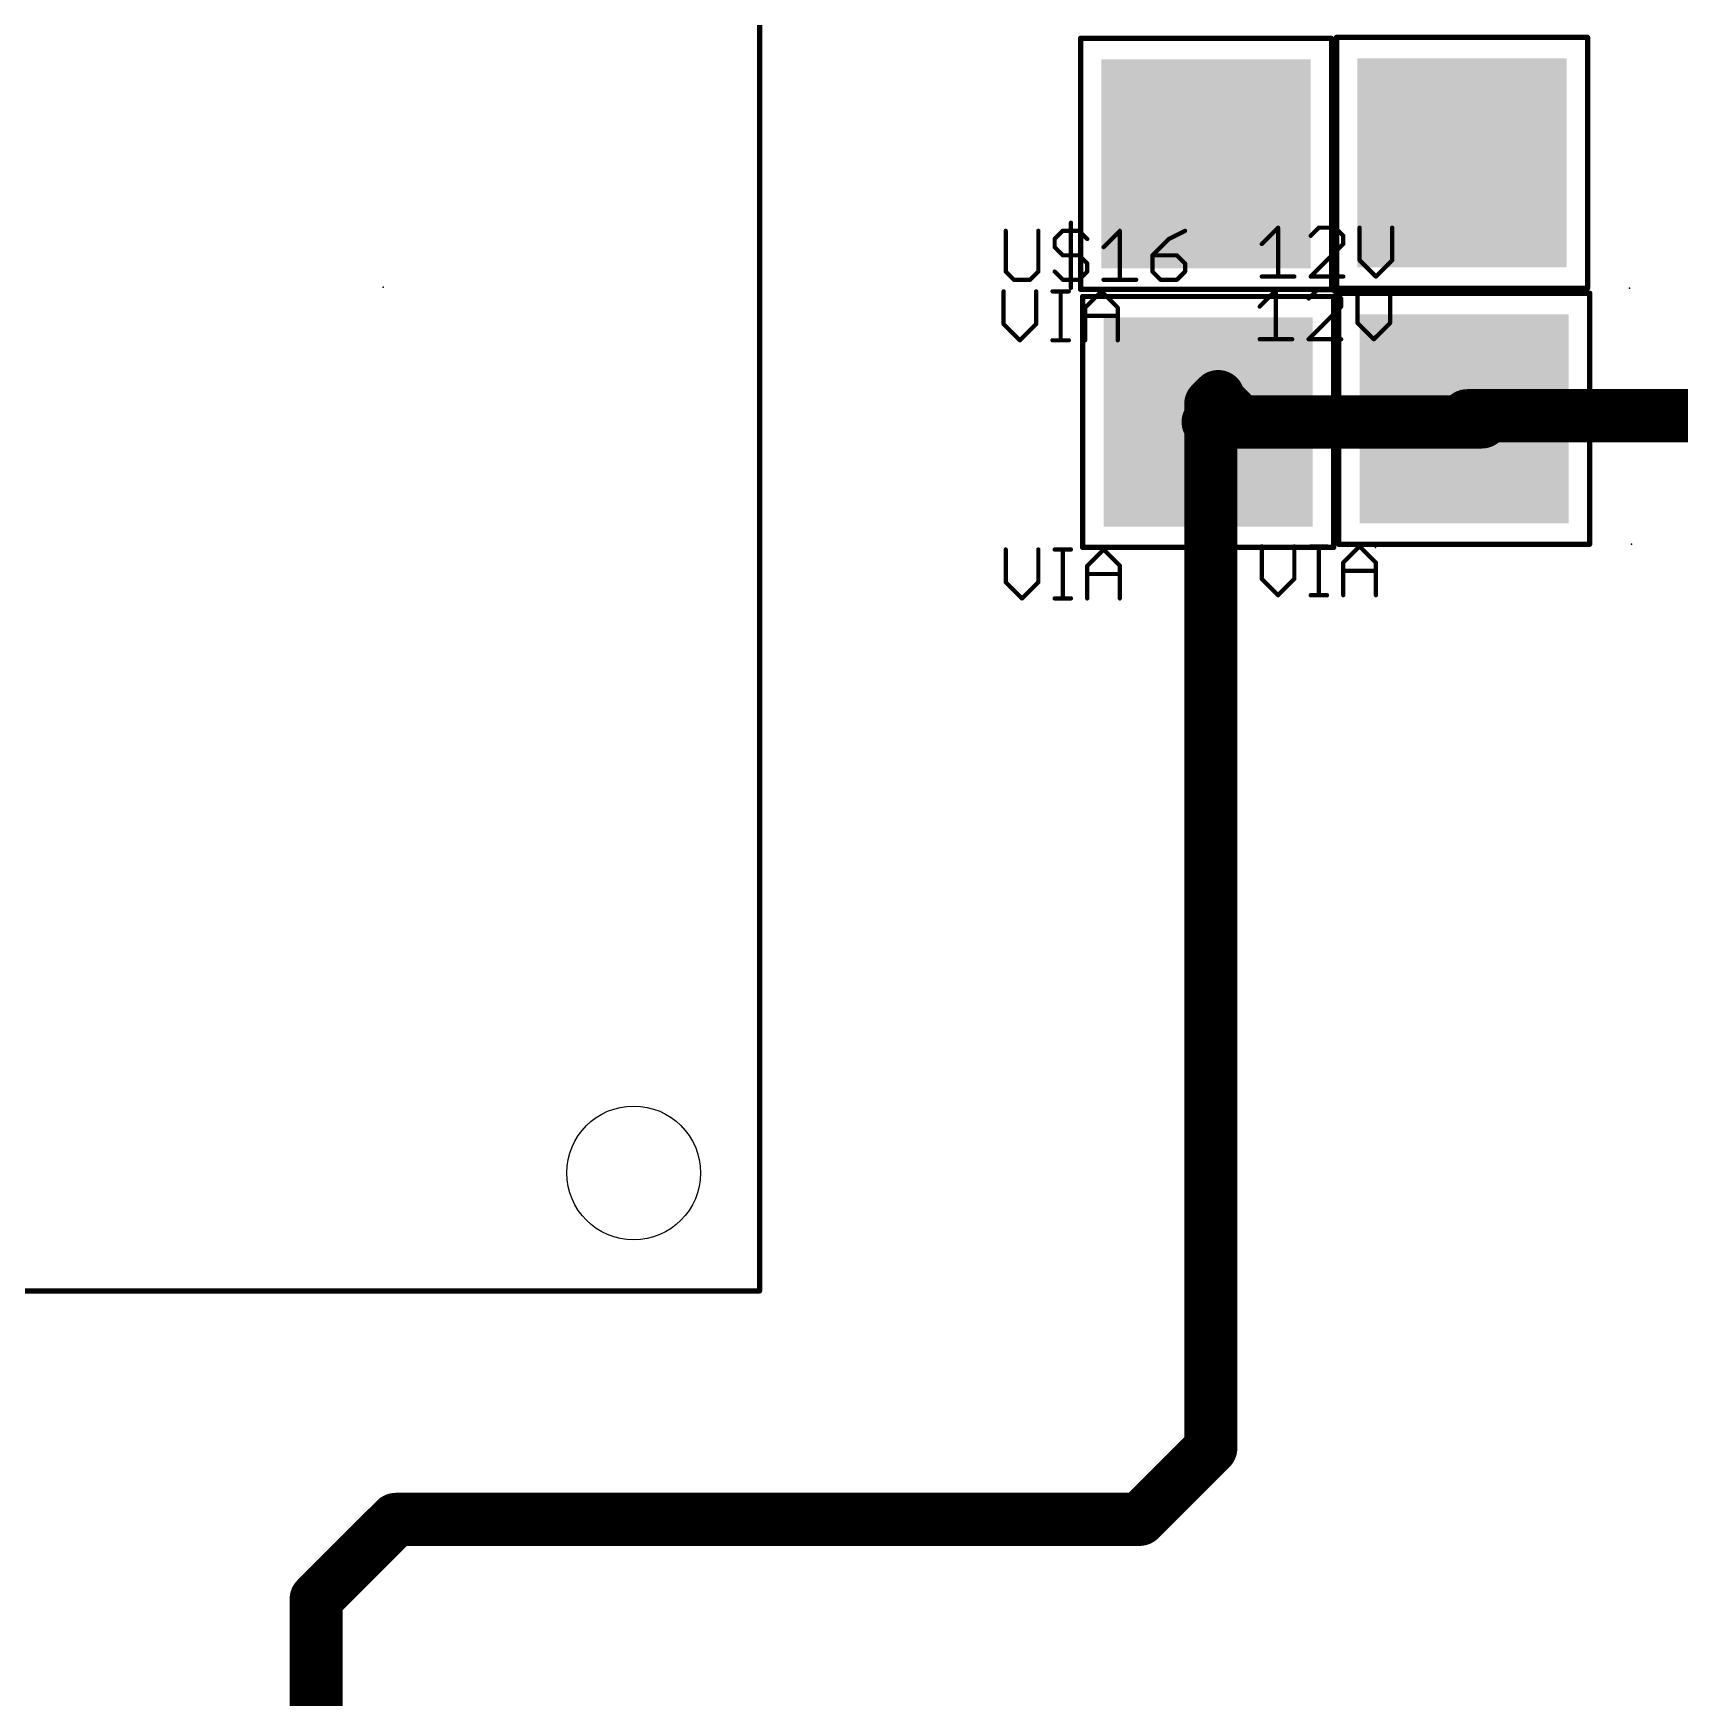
# Model space of a CAD drawing. Extents: x 0 to 165, y 0 to 217.
# Drawn here: x 71.65 to 111.01, y 136.45 to 176.25 of the extents above; entities that cross this region are included whole.
import ezdxf

# ---------------------------------------------------------------- set-up
doc = ezdxf.new("R2010")
doc.units = 0
for name, color, linetype in [('16', 175, 'CONTINUOUS'), ('17', 82, 'CONTINUOUS'), ('20', 7, 'CONTINUOUS'), ('21', 253, 'CONTINUOUS'), ('23', 7, 'CONTINUOUS')]:
    doc.layers.add(name, color=color, linetype=linetype)

# ---------------------------------------------------------------- blocks, each defined once
blk = doc.blocks.new('SQUAREP')
blk.add_solid([(-0.5, -0.5), (0.5, -0.5), (-0.5, 0.5), (0.5, 0.5)])

msp = doc.modelspace()

# ---------------------------------------------------------------- linework, layer by layer
at = {"layer": '16', "const_width": 1.27}
for points in [[(99.7966, 167.386), (99.9744, 167.5638)], [(99.7966, 142.4178), (99.7966, 167.386)], [(99.9744, 167.5638), (99.9744, 167.4904)], [(99.9744, 167.4904), (100.5078, 166.957)], [(99.7336, 166.957), (100.5078, 166.957)], [(100.5078, 166.957), (106.2764, 166.957)], [(105.9284, 167.1066), (105.855, 167.0332)], [(106.426, 167.1066), (105.9284, 167.1066)], [(106.2764, 166.957), (106.426, 167.1066)], [(106.426, 167.1066), (147.828, 167.1066)], [(98.0948, 140.716), (99.7966, 142.4178)], [(78.4098, 138.811), (80.3148, 140.716)], [(80.3148, 140.716), (98.0948, 140.716)], [(78.4098, 131.2926), (78.4098, 138.811)]]:
    msp.add_lwpolyline(points, dxfattribs=at)
at = {"layer": '16', "const_width": 0.635}
for points in [[(100.1141, 167.386, 1), (99.4791, 167.386)], [(100.2919, 167.5638, 1), (99.6569, 167.5638)], [(100.1989, 167.7149, 1), (99.7499, 167.2659)], [(100.1989, 167.3393, 1), (99.7499, 167.7883)], [(99.7336, 167.2745, 1), (99.7336, 166.6395)], [(99.5721, 167.6105, 1), (100.0211, 167.1615)], [(99.6569, 167.4904, 1), (100.2919, 167.4904)], [(100.5078, 167.2745, 1), (100.5078, 166.6395)], [(100.5078, 166.6395, 1), (100.5078, 167.2745)], [(105.6305, 167.2577, 1), (106.0795, 166.8087)], [(105.9284, 167.4241, 1), (105.9284, 166.7891)], [(106.1529, 166.8821, 1), (105.7039, 167.3311)], [(106.426, 167.4241, 1), (106.426, 166.7891)], [(106.6505, 166.8821, 1), (106.2015, 167.3311)], [(106.2764, 166.6395, 1), (106.2764, 167.2745)], [(106.426, 166.7891, 1), (106.426, 167.4241)], [(100.2833, 166.7325, 1), (100.7323, 167.1815)], [(106.0519, 167.1815, 1), (106.5009, 166.7325)], [(100.0211, 142.1933, 1), (99.5721, 142.6423)], [(99.4791, 142.4178, 1), (100.1141, 142.4178)], [(80.3148, 141.0335, 1), (80.3148, 140.3985)], [(80.5393, 140.4915, 1), (80.0903, 140.9405)], [(98.0948, 140.3985, 1), (98.0948, 141.0335)], [(97.8703, 140.9405, 1), (98.3193, 140.4915)], [(78.7273, 138.811, 1), (78.0923, 138.811)], [(78.1853, 139.0355, 1), (78.6343, 138.5865)]]:
    msp.add_lwpolyline(points, format="xyb", dxfattribs=at)
at = {"layer": '20'}
msp.add_circle((86, 149), 1.6, dxfattribs=at)
at = {"layer": '21'}
for points, const_width in [([(89.01, 196.18), (89.01, 146.18)], 0.127), ([(96.6828, 176.1292), (102.6828, 176.1292)], 0.127), ([(96.6828, 170.1292), (96.6828, 176.1292)], 0.127), ([(102.6828, 176.1292), (102.6828, 170.1292)], 0.127), ([(102.8042, 176.1546), (108.8042, 176.1546)], 0.127), ([(102.8042, 170.1546), (102.8042, 176.1546)], 0.127), ([(108.8042, 176.1546), (108.8042, 170.1546)], 0.127), ([(94.8944, 171.5272), (94.8944, 170.5527)], 0.1016), ([(95.674, 170.5527), (95.674, 171.5272)], 0.1016), ([(96.0638, 171.3323), (96.2587, 171.5272)], 0.1016), ([(96.2587, 171.5272), (96.6485, 171.5272)], 0.1016), ([(96.4536, 171.7221), (96.4536, 170.1629)], 0.1016), ([(96.6485, 171.5272), (96.8434, 171.3323)], 0.1016), ([(97.2332, 171.1374), (97.623, 171.5272)], 0.1016), ([(97.623, 171.5272), (97.623, 170.3578)], 0.1016), ([(99.1822, 171.5272), (98.7924, 171.3323)], 0.1016), ([(101.0158, 171.2136), (101.4056, 171.6034)], 0.1016), ([(101.4056, 171.6034), (101.4056, 170.434)], 0.1016), ([(102.3801, 171.6034), (102.1852, 171.4085)], 0.1016), ([(102.7699, 171.6034), (102.3801, 171.6034)], 0.1016), ([(102.9648, 171.4085), (102.7699, 171.6034)], 0.1016), ([(103.3546, 171.6034), (103.3546, 170.8238)], 0.1016), ([(104.1342, 170.8238), (104.1342, 171.6034)], 0.1016), ([(96.0638, 171.1374), (96.0638, 171.3323)], 0.1016), ([(96.2587, 170.9425), (96.0638, 171.1374)], 0.1016), ([(98.7924, 171.3323), (98.4026, 170.9425)], 0.1016), ([(102.1852, 170.434), (102.9648, 171.2136)], 0.1016), ([(102.9648, 171.2136), (102.9648, 171.4085)], 0.1016), ([(96.6485, 170.9425), (96.2587, 170.9425)], 0.1016), ([(96.8434, 170.7476), (96.6485, 170.9425)], 0.1016), ([(96.8434, 170.5527), (96.8434, 170.7476)], 0.1016), ([(98.4026, 170.9425), (98.4026, 170.5527)], 0.1016), ([(98.9873, 170.9425), (98.4026, 170.9425)], 0.1016), ([(99.1822, 170.7476), (98.9873, 170.9425)], 0.1016), ([(99.1822, 170.5527), (99.1822, 170.7476)], 0.1016), ([(103.3546, 170.8238), (103.7444, 170.434)], 0.1016), ([(103.7444, 170.434), (104.1342, 170.8238)], 0.1016), ([(94.8944, 170.5527), (95.0893, 170.3578)], 0.1016), ([(95.0893, 170.3578), (95.4791, 170.3578)], 0.1016), ([(95.4791, 170.3578), (95.674, 170.5527)], 0.1016), ([(96.0638, 170.5527), (96.2587, 170.3578)], 0.1016), ([(96.2587, 170.3578), (96.6485, 170.3578)], 0.1016), ([(96.6485, 170.3578), (96.8434, 170.5527)], 0.1016), ([(97.2332, 170.3578), (98.0128, 170.3578)], 0.1016), ([(98.4026, 170.5527), (98.5975, 170.3578)], 0.1016), ([(98.5975, 170.3578), (98.9873, 170.3578)], 0.1016), ([(98.9873, 170.3578), (99.1822, 170.5527)], 0.1016), ([(101.0158, 170.434), (101.7954, 170.434)], 0.1016), ([(102.9648, 170.434), (102.1852, 170.434)], 0.1016), ([(94.8436, 170.0794), (94.8436, 169.2998)], 0.1016), ([(95.6232, 169.2998), (95.6232, 170.0794)], 0.1016), ([(96.013, 170.0794), (96.4028, 170.0794)], 0.1016), ([(96.2079, 168.91), (96.2079, 170.0794)], 0.1016), ([(102.6828, 170.1292), (96.6828, 170.1292)], 0.127), ([(96.7336, 169.957), (102.7336, 169.957)], 0.127), ([(96.7336, 163.957), (96.7336, 169.957)], 0.127), ([(96.7926, 169.6896), (97.1824, 170.0794)], 0.1016), ([(97.1824, 170.0794), (97.5722, 169.6896)], 0.1016), ([(100.965, 169.715), (101.3548, 170.1048)], 0.1016), ([(101.3548, 170.1048), (101.3548, 168.9354)], 0.1016), ([(102.3293, 170.1048), (102.1344, 169.9099)], 0.1016), ([(102.7191, 170.1048), (102.3293, 170.1048)], 0.1016), ([(102.914, 169.9099), (102.7191, 170.1048)], 0.1016), ([(102.7336, 169.957), (102.7336, 163.957)], 0.127), ([(108.8042, 170.1546), (102.8042, 170.1546)], 0.127), ([(102.855, 170.0332), (108.855, 170.0332)], 0.127), ([(102.855, 164.0332), (102.855, 170.0332)], 0.127), ([(102.914, 169.715), (102.914, 169.9099)], 0.1016), ([(103.3038, 170.1048), (103.3038, 169.3252)], 0.1016), ([(104.0834, 169.3252), (104.0834, 170.1048)], 0.1016), ([(108.855, 170.0332), (108.855, 164.0332)], 0.127), ([(96.7926, 168.91), (96.7926, 169.6896)], 0.1016), ([(97.5722, 169.6896), (97.5722, 168.91)], 0.1016), ([(102.1344, 168.9354), (102.914, 169.715)], 0.1016), ([(94.8436, 169.2998), (95.2334, 168.91)], 0.1016), ([(95.2334, 168.91), (95.6232, 169.2998)], 0.1016), ([(96.7926, 169.4947), (97.5722, 169.4947)], 0.1016), ([(103.3038, 169.3252), (103.6936, 168.9354)], 0.1016), ([(103.6936, 168.9354), (104.0834, 169.3252)], 0.1016), ([(96.013, 168.91), (96.4028, 168.91)], 0.1016), ([(100.965, 168.9354), (101.7446, 168.9354)], 0.1016), ([(102.914, 168.9354), (102.1344, 168.9354)], 0.1016), ([(102.7336, 163.957), (96.7336, 163.957)], 0.127), ([(101.0158, 163.9834), (101.0158, 163.2038)], 0.1016), ([(101.7954, 163.2038), (101.7954, 163.9834)], 0.1016), ([(102.1852, 163.9834), (102.575, 163.9834)], 0.1016), ([(102.3801, 162.814), (102.3801, 163.9834)], 0.1016), ([(108.855, 164.0332), (102.855, 164.0332)], 0.127), ([(102.9648, 163.5936), (103.3546, 163.9834)], 0.1016), ([(103.3546, 163.9834), (103.7444, 163.5936)], 0.1016), ([(94.8944, 163.9072), (94.8944, 163.1276)], 0.1016), ([(95.674, 163.1276), (95.674, 163.9072)], 0.1016), ([(96.0638, 163.9072), (96.4536, 163.9072)], 0.1016), ([(96.2587, 162.7378), (96.2587, 163.9072)], 0.1016), ([(96.8434, 163.5174), (97.2332, 163.9072)], 0.1016), ([(97.2332, 163.9072), (97.623, 163.5174)], 0.1016), ([(102.9648, 162.814), (102.9648, 163.5936)], 0.1016), ([(103.7444, 163.5936), (103.7444, 162.814)], 0.1016), ([(96.8434, 162.7378), (96.8434, 163.5174)], 0.1016), ([(96.8434, 163.3225), (97.623, 163.3225)], 0.1016), ([(97.623, 163.5174), (97.623, 162.7378)], 0.1016), ([(101.0158, 163.2038), (101.4056, 162.814)], 0.1016), ([(101.4056, 162.814), (101.7954, 163.2038)], 0.1016), ([(102.9648, 163.3987), (103.7444, 163.3987)], 0.1016), ([(94.8944, 163.1276), (95.2842, 162.7378)], 0.1016), ([(95.2842, 162.7378), (95.674, 163.1276)], 0.1016), ([(96.0638, 162.7378), (96.4536, 162.7378)], 0.1016), ([(102.1852, 162.814), (102.575, 162.814)], 0.1016), ([(44.01, 146.18), (89.01, 146.18)], 0.127)]:
    msp.add_lwpolyline(points, dxfattribs=dict(at, const_width=const_width))
for points, const_width in [([(96.7146, 176.1292, 1), (96.651, 176.1292)], 0.0635), ([(96.6828, 176.1609, 1), (96.6828, 176.0975)], 0.0635), ([(102.7146, 176.1292, 1), (102.651, 176.1292)], 0.0635), ([(102.6828, 176.0975, 1), (102.6828, 176.1609)], 0.0635), ([(102.8042, 176.1864, 1), (102.8042, 176.1229)], 0.0635), ([(102.836, 176.1546, 1), (102.7725, 176.1546)], 0.0635), ([(108.836, 176.1546, 1), (108.7725, 176.1546)], 0.0635), ([(108.8042, 176.1229, 1), (108.8042, 176.1864)], 0.0635), ([(94.9198, 171.5272, 1), (94.869, 171.5272)], 0.0508), ([(95.6994, 171.5272, 1), (95.6486, 171.5272)], 0.0508), ([(96.2587, 171.5526, 1), (96.2587, 171.5018)], 0.0508), ([(96.2767, 171.5092, 1), (96.2407, 171.5452)], 0.0508), ([(96.479, 171.7221, 1), (96.4282, 171.7221)], 0.0508), ([(96.6665, 171.5452, 1), (96.6305, 171.5092)], 0.0508), ([(96.6485, 171.5018, 1), (96.6485, 171.5526)], 0.0508), ([(97.6484, 171.5272, 1), (97.5976, 171.5272)], 0.0508), ([(97.641, 171.5092, 1), (97.605, 171.5452)], 0.0508), ([(99.1935, 171.5045, 1), (99.1708, 171.5499)], 0.0508), ([(101.431, 171.6034, 1), (101.3802, 171.6034)], 0.0508), ([(101.4236, 171.5854, 1), (101.3876, 171.6214)], 0.0508), ([(102.3801, 171.6288, 1), (102.3801, 171.578)], 0.0508), ([(102.3981, 171.5854, 1), (102.3621, 171.6214)], 0.0508), ([(102.7879, 171.6214, 1), (102.7519, 171.5854)], 0.0508), ([(102.7699, 171.578, 1), (102.7699, 171.6288)], 0.0508), ([(103.38, 171.6034, 1), (103.3292, 171.6034)], 0.0508), ([(104.1596, 171.6034, 1), (104.1088, 171.6034)], 0.0508), ([(96.0458, 171.3503, 1), (96.0818, 171.3143)], 0.0508), ([(96.0818, 171.1554, 1), (96.0458, 171.1194)], 0.0508), ([(96.0892, 171.3323, 1), (96.0384, 171.3323)], 0.0508), ([(96.0384, 171.1374, 1), (96.0892, 171.1374)], 0.0508), ([(96.8254, 171.3143, 1), (96.8614, 171.3503)], 0.0508), ([(97.2152, 171.1554, 1), (97.2512, 171.1194)], 0.0508), ([(98.781, 171.355, 1), (98.8037, 171.3096)], 0.0508), ([(98.8103, 171.3143, 1), (98.7744, 171.3503)], 0.0508), ([(100.9978, 171.2316, 1), (101.0338, 171.1956)], 0.0508), ([(102.1672, 171.4265, 1), (102.2032, 171.3905)], 0.0508), ([(102.9902, 171.4085, 1), (102.9394, 171.4085)], 0.0508), ([(102.9394, 171.2136, 1), (102.9902, 171.2136)], 0.0508), ([(102.9468, 171.3905, 1), (102.9828, 171.4265)], 0.0508), ([(102.9828, 171.1956, 1), (102.9468, 171.2316)], 0.0508), ([(96.2587, 170.9679, 1), (96.2587, 170.9171)], 0.0508), ([(96.2407, 170.9245, 1), (96.2767, 170.9605)], 0.0508), ([(96.6665, 170.9605, 1), (96.6305, 170.9245)], 0.0508), ([(96.6485, 170.9171, 1), (96.6485, 170.9679)], 0.0508), ([(96.8688, 170.7476, 1), (96.818, 170.7476)], 0.0508), ([(96.8254, 170.7296, 1), (96.8614, 170.7656)], 0.0508), ([(98.3846, 170.9605, 1), (98.4206, 170.9245)], 0.0508), ([(98.428, 170.9425, 1), (98.3772, 170.9425)], 0.0508), ([(98.4026, 170.9679, 1), (98.4026, 170.9171)], 0.0508), ([(99.0052, 170.9605, 1), (98.9693, 170.9245)], 0.0508), ([(98.9873, 170.9171, 1), (98.9873, 170.9679)], 0.0508), ([(99.2076, 170.7476, 1), (99.1568, 170.7476)], 0.0508), ([(99.1642, 170.7296, 1), (99.2001, 170.7656)], 0.0508), ([(103.3726, 170.8418, 1), (103.3366, 170.8058)], 0.0508), ([(103.3292, 170.8238, 1), (103.38, 170.8238)], 0.0508), ([(104.1088, 170.8238, 1), (104.1596, 170.8238)], 0.0508), ([(104.1522, 170.8058, 1), (104.1162, 170.8418)], 0.0508), ([(94.9124, 170.5707, 1), (94.8764, 170.5347)], 0.0508), ([(94.869, 170.5527, 1), (94.9198, 170.5527)], 0.0508), ([(95.0893, 170.3832, 1), (95.0893, 170.3324)], 0.0508), ([(95.0713, 170.3398, 1), (95.1073, 170.3758)], 0.0508), ([(95.4611, 170.3758, 1), (95.4971, 170.3398)], 0.0508), ([(95.4791, 170.3324, 1), (95.4791, 170.3832)], 0.0508), ([(95.6486, 170.5527, 1), (95.6994, 170.5527)], 0.0508), ([(95.692, 170.5347, 1), (95.656, 170.5707)], 0.0508), ([(96.0818, 170.5707, 1), (96.0458, 170.5347)], 0.0508), ([(96.2587, 170.3832, 1), (96.2587, 170.3324)], 0.0508), ([(96.2407, 170.3398, 1), (96.2767, 170.3758)], 0.0508), ([(96.6305, 170.3758, 1), (96.6665, 170.3398)], 0.0508), ([(96.6485, 170.3324, 1), (96.6485, 170.3832)], 0.0508), ([(96.818, 170.5527, 1), (96.8688, 170.5527)], 0.0508), ([(96.8614, 170.5347, 1), (96.8254, 170.5707)], 0.0508), ([(97.2332, 170.3832, 1), (97.2332, 170.3324)], 0.0508), ([(97.5976, 170.3578, 1), (97.6484, 170.3578)], 0.0508), ([(98.0128, 170.3324, 1), (98.0128, 170.3832)], 0.0508), ([(98.4206, 170.5707, 1), (98.3846, 170.5347)], 0.0508), ([(98.3772, 170.5527, 1), (98.428, 170.5527)], 0.0508), ([(98.5975, 170.3832, 1), (98.5975, 170.3324)], 0.0508), ([(98.5795, 170.3398, 1), (98.6154, 170.3758)], 0.0508), ([(98.9693, 170.3758, 1), (99.0052, 170.3398)], 0.0508), ([(98.9873, 170.3324, 1), (98.9873, 170.3832)], 0.0508), ([(99.1568, 170.5527, 1), (99.2076, 170.5527)], 0.0508), ([(99.2001, 170.5347, 1), (99.1642, 170.5707)], 0.0508), ([(101.0158, 170.4594, 1), (101.0158, 170.4086)], 0.0508), ([(101.3802, 170.434, 1), (101.431, 170.434)], 0.0508), ([(101.7954, 170.4086, 1), (101.7954, 170.4594)], 0.0508), ([(102.1672, 170.452, 1), (102.2032, 170.416)], 0.0508), ([(102.1852, 170.4594, 1), (102.1852, 170.4086)], 0.0508), ([(102.9648, 170.4086, 1), (102.9648, 170.4594)], 0.0508), ([(103.7264, 170.452, 1), (103.7624, 170.416)], 0.0508), ([(103.7264, 170.416, 1), (103.7624, 170.452)], 0.0508), ([(94.869, 170.0794, 1), (94.8182, 170.0794)], 0.0508), ([(95.6486, 170.0794, 1), (95.5978, 170.0794)], 0.0508), ([(96.013, 170.1048, 1), (96.013, 170.054)], 0.0508), ([(96.2333, 170.0794, 1), (96.1825, 170.0794)], 0.0508), ([(96.4028, 170.054, 1), (96.4028, 170.1048)], 0.0508), ([(96.4282, 170.1629, 1), (96.479, 170.1629)], 0.0508), ([(96.651, 170.1292, 1), (96.7146, 170.1292)], 0.0635), ([(96.6828, 170.1609, 1), (96.6828, 170.0975)], 0.0635), ([(96.7336, 169.9888, 1), (96.7336, 169.9253)], 0.0635), ([(96.7654, 169.957, 1), (96.7019, 169.957)], 0.0635), ([(97.2004, 170.0974, 1), (97.1644, 170.0614)], 0.0508), ([(97.2004, 170.0614, 1), (97.1644, 170.0974)], 0.0508), ([(101.3802, 170.1048, 1), (101.3294, 170.1048)], 0.0508), ([(101.3728, 170.0868, 1), (101.3368, 170.1228)], 0.0508), ([(102.1164, 169.9279, 1), (102.1524, 169.8919)], 0.0508), ([(102.3293, 170.1302, 1), (102.3293, 170.0794)], 0.0508), ([(102.3473, 170.0868, 1), (102.3113, 170.1228)], 0.0508), ([(102.651, 170.1292, 1), (102.7146, 170.1292)], 0.0635), ([(102.6828, 170.0975, 1), (102.6828, 170.1609)], 0.0635), ([(102.7371, 170.1228, 1), (102.7011, 170.0868)], 0.0508), ([(102.7654, 169.957, 1), (102.7019, 169.957)], 0.0635), ([(102.7191, 170.0794, 1), (102.7191, 170.1302)], 0.0508), ([(102.7336, 169.9253, 1), (102.7336, 169.9888)], 0.0635), ([(102.8042, 170.1864, 1), (102.8042, 170.1229)], 0.0635), ([(102.7725, 170.1546, 1), (102.836, 170.1546)], 0.0635), ([(102.855, 170.065, 1), (102.855, 170.0015)], 0.0635), ([(102.8868, 170.0332, 1), (102.8233, 170.0332)], 0.0635), ([(102.9394, 169.9099, 1), (102.8886, 169.9099)], 0.0508), ([(102.896, 169.8919, 1), (102.932, 169.9279)], 0.0508), ([(103.3292, 170.1048, 1), (103.2784, 170.1048)], 0.0508), ([(104.1088, 170.1048, 1), (104.058, 170.1048)], 0.0508), ([(108.7725, 170.1546, 1), (108.836, 170.1546)], 0.0635), ([(108.8042, 170.1229, 1), (108.8042, 170.1864)], 0.0635), ([(108.8868, 170.0332, 1), (108.8233, 170.0332)], 0.0635), ([(108.855, 170.0015, 1), (108.855, 170.065)], 0.0635), ([(96.7746, 169.7076, 1), (96.8106, 169.6716)], 0.0508), ([(96.818, 169.6896, 1), (96.7672, 169.6896)], 0.0508), ([(97.5976, 169.6896, 1), (97.5468, 169.6896)], 0.0508), ([(97.5542, 169.6716, 1), (97.5902, 169.7076)], 0.0508), ([(100.947, 169.733, 1), (100.983, 169.697)], 0.0508), ([(102.8886, 169.715, 1), (102.9394, 169.715)], 0.0508), ([(102.932, 169.697, 1), (102.896, 169.733)], 0.0508), ([(94.8616, 169.3178, 1), (94.8256, 169.2818)], 0.0508), ([(94.8182, 169.2998, 1), (94.869, 169.2998)], 0.0508), ([(95.5978, 169.2998, 1), (95.6486, 169.2998)], 0.0508), ([(95.6412, 169.2818, 1), (95.6052, 169.3178)], 0.0508), ([(96.7926, 169.5201, 1), (96.7926, 169.4693)], 0.0508), ([(97.5722, 169.4693, 1), (97.5722, 169.5201)], 0.0508), ([(103.3218, 169.3432, 1), (103.2858, 169.3072)], 0.0508), ([(103.2784, 169.3252, 1), (103.3292, 169.3252)], 0.0508), ([(104.058, 169.3252, 1), (104.1088, 169.3252)], 0.0508), ([(104.1014, 169.3072, 1), (104.0654, 169.3432)], 0.0508), ([(95.2154, 168.928, 1), (95.2514, 168.892)], 0.0508), ([(95.2154, 168.892, 1), (95.2514, 168.928)], 0.0508), ([(96.013, 168.9354, 1), (96.013, 168.8846)], 0.0508), ([(96.1825, 168.91, 1), (96.2333, 168.91)], 0.0508), ([(96.4028, 168.8846, 1), (96.4028, 168.9354)], 0.0508), ([(96.7672, 168.91, 1), (96.818, 168.91)], 0.0508), ([(97.5468, 168.91, 1), (97.5976, 168.91)], 0.0508), ([(100.965, 168.9608, 1), (100.965, 168.91)], 0.0508), ([(101.3294, 168.9354, 1), (101.3802, 168.9354)], 0.0508), ([(101.7446, 168.91, 1), (101.7446, 168.9608)], 0.0508), ([(102.1164, 168.9534, 1), (102.1524, 168.9174)], 0.0508), ([(102.1344, 168.9608, 1), (102.1344, 168.91)], 0.0508), ([(102.914, 168.91, 1), (102.914, 168.9608)], 0.0508), ([(103.6756, 168.9534, 1), (103.7116, 168.9174)], 0.0508), ([(103.6756, 168.9174, 1), (103.7116, 168.9534)], 0.0508), ([(96.7336, 163.9888, 1), (96.7336, 163.9253)], 0.0635), ([(96.7019, 163.957, 1), (96.7654, 163.957)], 0.0635), ([(101.0412, 163.9834, 1), (100.9904, 163.9834)], 0.0508), ([(101.8208, 163.9834, 1), (101.77, 163.9834)], 0.0508), ([(102.1852, 164.0088, 1), (102.1852, 163.958)], 0.0508), ([(102.4055, 163.9834, 1), (102.3547, 163.9834)], 0.0508), ([(102.575, 163.958, 1), (102.575, 164.0088)], 0.0508), ([(102.7019, 163.957, 1), (102.7654, 163.957)], 0.0635), ([(102.7336, 163.9253, 1), (102.7336, 163.9888)], 0.0635), ([(102.855, 164.0649, 1), (102.855, 164.0015)], 0.0635), ([(102.8233, 164.0332, 1), (102.8868, 164.0332)], 0.0635), ([(103.3726, 164.0014, 1), (103.3366, 163.9654)], 0.0508), ([(103.3726, 163.9654, 1), (103.3366, 164.0014)], 0.0508), ([(108.8233, 164.0332, 1), (108.8868, 164.0332)], 0.0635), ([(108.855, 164.0015, 1), (108.855, 164.0649)], 0.0635), ([(94.9198, 163.9072, 1), (94.869, 163.9072)], 0.0508), ([(95.6994, 163.9072, 1), (95.6486, 163.9072)], 0.0508), ([(96.0638, 163.9326, 1), (96.0638, 163.8818)], 0.0508), ([(96.2841, 163.9072, 1), (96.2333, 163.9072)], 0.0508), ([(96.4536, 163.8818, 1), (96.4536, 163.9326)], 0.0508), ([(97.2512, 163.9252, 1), (97.2152, 163.8892)], 0.0508), ([(97.2512, 163.8892, 1), (97.2152, 163.9252)], 0.0508), ([(102.9468, 163.6116, 1), (102.9828, 163.5756)], 0.0508), ([(102.9902, 163.5936, 1), (102.9394, 163.5936)], 0.0508), ([(103.7698, 163.5936, 1), (103.719, 163.5936)], 0.0508), ([(103.7264, 163.5756, 1), (103.7624, 163.6116)], 0.0508), ([(96.8254, 163.5354, 1), (96.8614, 163.4994)], 0.0508), ([(96.8688, 163.5174, 1), (96.818, 163.5174)], 0.0508), ([(96.8434, 163.3479, 1), (96.8434, 163.2971)], 0.0508), ([(97.6484, 163.5174, 1), (97.5976, 163.5174)], 0.0508), ([(97.605, 163.4994, 1), (97.641, 163.5354)], 0.0508), ([(97.623, 163.2971, 1), (97.623, 163.3479)], 0.0508), ([(101.0338, 163.2218, 1), (100.9978, 163.1858)], 0.0508), ([(100.9904, 163.2038, 1), (101.0412, 163.2038)], 0.0508), ([(101.77, 163.2038, 1), (101.8208, 163.2038)], 0.0508), ([(101.8134, 163.1858, 1), (101.7774, 163.2218)], 0.0508), ([(102.9648, 163.4241, 1), (102.9648, 163.3733)], 0.0508), ([(103.7444, 163.3733, 1), (103.7444, 163.4241)], 0.0508), ([(94.9124, 163.1456, 1), (94.8764, 163.1096)], 0.0508), ([(94.869, 163.1276, 1), (94.9198, 163.1276)], 0.0508), ([(95.6486, 163.1276, 1), (95.6994, 163.1276)], 0.0508), ([(95.692, 163.1096, 1), (95.656, 163.1456)], 0.0508), ([(96.0638, 162.7632, 1), (96.0638, 162.7124)], 0.0508), ([(96.4536, 162.7124, 1), (96.4536, 162.7632)], 0.0508), ([(101.3876, 162.832, 1), (101.4236, 162.796)], 0.0508), ([(101.3876, 162.796, 1), (101.4236, 162.832)], 0.0508), ([(102.1852, 162.8394, 1), (102.1852, 162.7886)], 0.0508), ([(102.3547, 162.814, 1), (102.4055, 162.814)], 0.0508), ([(102.575, 162.7886, 1), (102.575, 162.8394)], 0.0508), ([(102.9394, 162.814, 1), (102.9902, 162.814)], 0.0508), ([(103.719, 162.814, 1), (103.7698, 162.814)], 0.0508), ([(95.2662, 162.7558, 1), (95.3022, 162.7198)], 0.0508), ([(95.2662, 162.7198, 1), (95.3022, 162.7558)], 0.0508), ([(96.2333, 162.7378, 1), (96.2841, 162.7378)], 0.0508), ([(96.818, 162.7378, 1), (96.8688, 162.7378)], 0.0508), ([(97.5976, 162.7378, 1), (97.6484, 162.7378)], 0.0508), ([(88.9783, 146.18, 1), (89.0418, 146.18)], 0.0635), ([(89.01, 146.1483, 1), (89.01, 146.2117)], 0.0635)]:
    msp.add_lwpolyline(points, format="xyb", dxfattribs=dict(at, const_width=const_width))
at = {"layer": '23'}
for p in [(80.01, 170.18), (103.6828, 170.1292), (109.8042, 170.1546), (109.855, 164.0332), (103.7336, 163.957)]:
    msp.add_point(p, dxfattribs=at)

# ---------------------------------------------------------------- block references
at = {"layer": '17', "xscale": 5, "yscale": 5}
for p in [(99.6828, 173.1292), (105.8042, 173.1546), (99.7336, 166.957), (105.855, 167.0332)]:
    msp.add_blockref('SQUAREP', p, dxfattribs=at)

doc.saveas('drawing.dxf')
